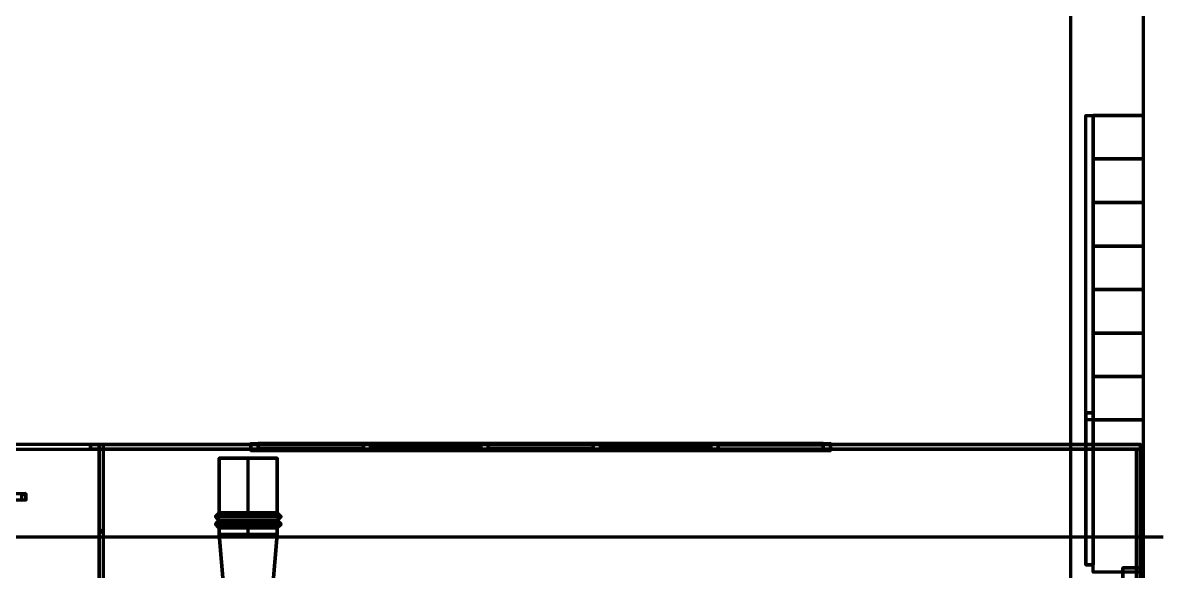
# Model space of a CAD drawing. Extents: x 0 to 1153, y 0 to 816.
# Drawn here: x 867.1 to 918, y 633.1 to 657.6 of the extents above; entities that cross this region are included whole.
import ezdxf

# ---------------------------------------------------------------- set-up
doc = ezdxf.new("R2010")
doc.units = 0
doc.header["$MEASUREMENT"] = 0
for name, color, linetype in [('Arch', 7, 'Continuous'), ('Hatch', 7, 'Continuous'), ('HVAC', 7, 'Continuous')]:
    doc.layers.add(name, color=color, linetype=linetype)

msp = doc.modelspace()

# ---------------------------------------------------------------- linework, layer by layer
at = {"layer": 'Arch', "color": 11, "linetype": 'Continuous', "lineweight": 211}
for p, q in [((870.68, 634.82), (870.49, 635.011)), ((917.988, 634.651), (110.871, 634.651))]:
    msp.add_line(p, q, dxfattribs=at)
for points in [[(913.85, 717.391), (913.85, 361.77)], [(917.109, 633.095), (914.855, 633.095), (914.855, 639.889), (917.109, 639.889), (914.855, 639.889), (914.855, 653.468), (917.109, 653.468), (914.855, 653.468), (914.855, 639.889), (914.527, 639.889), (914.527, 653.468), (914.855, 653.468)], [(914.855, 651.531), (917.109, 651.531), (914.855, 651.531)], [(914.855, 649.584), (917.109, 649.584), (914.855, 649.584)], [(914.855, 647.647), (917.109, 647.647), (914.855, 647.647)], [(914.855, 645.71), (917.109, 645.71), (914.855, 645.71)], [(914.855, 643.763), (917.109, 643.763), (914.855, 643.763)], [(914.855, 641.826), (917.109, 641.826), (914.855, 641.826)], [(914.855, 633.412), (914.855, 640.207), (914.855, 633.412)], [(916.982, 638.588), (870.098, 638.588), (916.982, 638.588)], [(916.792, 584.983), (916.792, 638.588), (916.792, 584.983)], [(916.792, 638.588), (916.982, 638.588), (916.792, 638.588)], [(916.982, 638.789), (916.982, 584.528), (916.982, 638.789)], [(916.982, 584.983), (916.982, 638.588), (916.982, 584.983)], [(917.109, 633.286), (916.189, 633.286), (917.109, 633.286)]]:
    msp.add_lwpolyline(points, dxfattribs=at)
at = {"layer": 'Arch', "color": 1, "linetype": 'Continuous', "lineweight": 211}
msp.add_lwpolyline([(917.109, 363.94), (917.109, 714.269), (113.972, 714.269), (113.972, 363.94)], close=True, dxfattribs=at)
at = {"layer": 'Arch', "color": 11, "linetype": 'Continuous', "lineweight": 211}
for points in [[(914.527, 640.207), (914.855, 640.207), (914.527, 640.207), (914.527, 633.412), (914.855, 633.412), (914.527, 633.412)], [(870.49, 638.588), (870.49, 383.254), (870.68, 383.254), (870.68, 638.789), (870.49, 638.789), (916.982, 638.789), (870.49, 638.789), (870.49, 584.528), (916.982, 584.528), (870.49, 584.528), (870.49, 638.789), (681.905, 638.789), (681.905, 638.588)], [(870.098, 638.789), (916.982, 638.789), (916.982, 638.588), (916.982, 638.789), (870.098, 638.789), (870.098, 638.588)], [(877.263, 638.831), (903.129, 638.831), (877.263, 638.789), (877.263, 638.588), (877.263, 638.831), (877.263, 638.514), (903.129, 638.514), (903.129, 638.789), (903.129, 638.588), (877.263, 638.588), (903.129, 638.588), (903.129, 638.789), (877.263, 638.789), (903.129, 638.831), (903.129, 638.514), (877.263, 638.514)], [(898.123, 638.831), (897.795, 638.831), (897.795, 638.831), (897.795, 638.514), (898.123, 638.514), (898.123, 638.514), (898.123, 638.831), (898.123, 638.831), (898.123, 638.514), (897.795, 638.514), (897.795, 638.831), (898.123, 638.831), (898.123, 638.556), (898.123, 638.778), (902.811, 638.778), (902.811, 638.831), (877.591, 638.831), (877.591, 638.556), (877.591, 638.778), (882.28, 638.778), (882.28, 638.831), (882.28, 638.556), (882.28, 638.778), (882.28, 638.831), (882.28, 638.556), (882.28, 638.778), (877.591, 638.778), (877.591, 638.831), (877.591, 638.556), (877.591, 638.778), (877.591, 638.831), (877.591, 638.556), (877.591, 638.778), (882.28, 638.778), (882.28, 638.831), (882.28, 638.556), (882.28, 638.778), (882.28, 638.831), (882.28, 638.556), (882.28, 638.778), (877.591, 638.778), (877.591, 638.831), (877.591, 638.556), (877.591, 638.778), (877.591, 638.831), (877.591, 638.556), (877.591, 638.778), (882.28, 638.778), (882.28, 638.831), (882.28, 638.556), (882.28, 638.778), (882.28, 638.831), (882.28, 638.556), (882.28, 638.778), (877.591, 638.778), (877.591, 638.831), (877.591, 638.556), (877.591, 638.778), (877.591, 638.831), (877.591, 638.556), (877.591, 638.778), (882.28, 638.778), (882.28, 638.831), (882.28, 638.556), (882.28, 638.778), (882.28, 638.831), (882.28, 638.556), (882.28, 638.778), (877.591, 638.778), (877.591, 638.831), (877.591, 638.556), (877.591, 638.778), (877.591, 638.831), (877.591, 638.556), (877.591, 638.778), (882.28, 638.778), (882.28, 638.831), (882.28, 638.556), (882.28, 638.778), (882.28, 638.831), (882.28, 638.556), (882.28, 638.778), (877.591, 638.778), (877.591, 638.831), (877.591, 638.556), (877.591, 638.778), (877.591, 638.831), (877.591, 638.556), (877.591, 638.778), (882.28, 638.778), (882.28, 638.831), (882.28, 638.556), (882.28, 638.778), (882.28, 638.831), (882.28, 638.556), (882.28, 638.778), (877.591, 638.778), (877.591, 638.831), (877.591, 638.556), (877.591, 638.778), (877.591, 638.831), (877.591, 638.556), (877.591, 638.778), (882.28, 638.778), (882.28, 638.831), (882.28, 638.556), (882.28, 638.778), (882.28, 638.831), (882.28, 638.556), (882.28, 638.778), (877.591, 638.778), (877.591, 638.831), (877.591, 638.556), (877.591, 638.778), (877.591, 638.831), (877.591, 638.556), (877.591, 638.778), (882.28, 638.778), (882.28, 638.831), (882.28, 638.556), (882.28, 638.778), (882.28, 638.831), (882.28, 638.556), (882.28, 638.778), (877.591, 638.778), (877.591, 638.831), (877.591, 638.556), (877.591, 638.778), (877.591, 638.831), (877.591, 638.556), (877.591, 638.778), (882.28, 638.778), (882.28, 638.831), (882.28, 638.556), (882.28, 638.778), (882.28, 638.831), (882.28, 638.556), (882.28, 638.778), (877.591, 638.778), (877.591, 638.831), (877.591, 638.556), (877.591, 638.778), (877.591, 638.831), (877.591, 638.556), (877.591, 638.778), (882.28, 638.778), (882.28, 638.831), (882.28, 638.556), (882.28, 638.778), (882.28, 638.831), (882.28, 638.556), (882.28, 638.778), (877.591, 638.778), (877.591, 638.831), (877.591, 638.556), (877.591, 638.778), (877.591, 638.831), (877.591, 638.556), (877.591, 638.778), (882.28, 638.778), (882.28, 638.831), (882.28, 638.556), (882.28, 638.778), (882.28, 638.831), (882.28, 638.556), (882.28, 638.778), (877.591, 638.778), (877.591, 638.831), (877.591, 638.556), (877.591, 638.778), (877.591, 638.831), (877.591, 638.556), (877.591, 638.778), (882.28, 638.778), (882.28, 638.831), (882.28, 638.556), (882.28, 638.778), (882.28, 638.831), (882.28, 638.556), (882.28, 638.778), (877.591, 638.778), (877.591, 638.831), (877.591, 638.556), (877.591, 638.778), (877.591, 638.831), (877.591, 638.556), (877.591, 638.778), (882.28, 638.778), (882.28, 638.831), (882.28, 638.556), (882.28, 638.778), (882.28, 638.831), (882.28, 638.556), (882.28, 638.778), (877.591, 638.778), (877.591, 638.831), (877.591, 638.556), (877.591, 638.778), (877.591, 638.831), (877.591, 638.556), (877.591, 638.778), (882.28, 638.778), (882.28, 638.831), (882.28, 638.556), (882.28, 638.778), (882.28, 638.831), (882.28, 638.556), (882.28, 638.778), (877.591, 638.778), (877.591, 638.831), (877.591, 638.556), (877.591, 638.778), (877.591, 638.831), (877.591, 638.556), (877.591, 638.778), (882.28, 638.778), (882.28, 638.831), (882.28, 638.556), (882.28, 638.778), (882.28, 638.831), (882.28, 638.556), (882.28, 638.778), (877.591, 638.778), (877.591, 638.831), (877.591, 638.556), (877.591, 638.778), (877.591, 638.831), (877.591, 638.556), (877.591, 638.778), (882.28, 638.778), (882.28, 638.831), (882.28, 638.556), (882.28, 638.778), (882.28, 638.831), (882.28, 638.556), (882.28, 638.778), (877.591, 638.778), (877.591, 638.831), (877.591, 638.556), (877.591, 638.778), (877.591, 638.831), (877.591, 638.556), (877.591, 638.778), (882.28, 638.778), (882.28, 638.831), (882.28, 638.556), (882.28, 638.778), (882.28, 638.831), (882.28, 638.556), (882.28, 638.778), (877.591, 638.778), (877.591, 638.831), (877.591, 638.556), (877.591, 638.778), (877.591, 638.831), (882.28, 638.831), (877.591, 638.831), (882.28, 638.831), (877.591, 638.831), (882.28, 638.831), (877.591, 638.831), (882.28, 638.831), (877.591, 638.831), (882.28, 638.831), (877.591, 638.831), (882.28, 638.831), (877.591, 638.831), (882.28, 638.831), (877.591, 638.831), (882.28, 638.831), (877.591, 638.831), (882.28, 638.831), (877.591, 638.831), (882.28, 638.831), (877.591, 638.831), (882.28, 638.831), (877.591, 638.831), (882.28, 638.831), (877.591, 638.831), (882.28, 638.831), (877.591, 638.831), (882.28, 638.831), (877.591, 638.831), (882.28, 638.831), (877.591, 638.831), (882.28, 638.831), (877.591, 638.831), (882.28, 638.831), (877.591, 638.831), (877.591, 638.556), (882.28, 638.598), (877.591, 638.556), (882.28, 638.598), (877.591, 638.556), (882.28, 638.598), (877.591, 638.556), (882.28, 638.598), (877.591, 638.556), (882.28, 638.598), (877.591, 638.556), (882.28, 638.598), (877.591, 638.556), (882.28, 638.598), (877.591, 638.556), (882.28, 638.598), (877.591, 638.556), (882.28, 638.598), (877.591, 638.556), (882.28, 638.598), (877.591, 638.556), (882.28, 638.598), (877.591, 638.556), (882.28, 638.598), (877.591, 638.556), (882.28, 638.598), (877.591, 638.556), (882.28, 638.598), (877.591, 638.556), (882.28, 638.598), (877.591, 638.556), (882.28, 638.598), (877.591, 638.556), (882.28, 638.598), (877.591, 638.556), (882.28, 638.598), (877.591, 638.556), (882.28, 638.598), (877.591, 638.556), (882.28, 638.598), (877.591, 638.556), (882.28, 638.598), (877.591, 638.556), (882.28, 638.598), (877.591, 638.556), (882.28, 638.598), (877.591, 638.556), (882.28, 638.598), (877.591, 638.556), (882.28, 638.598), (877.591, 638.556), (882.28, 638.598), (877.591, 638.556), (882.28, 638.598), (877.591, 638.556), (882.28, 638.598), (877.591, 638.556), (882.28, 638.598), (877.591, 638.556), (882.28, 638.598), (877.591, 638.556), (882.28, 638.598), (877.591, 638.556), (882.28, 638.598), (877.591, 638.556), (882.28, 638.598), (877.591, 638.598), (882.28, 638.556), (877.591, 638.514), (902.811, 638.556), (902.811, 638.831), (902.811, 638.778), (898.123, 638.778), (898.123, 638.831), (898.123, 638.556), (898.123, 638.778), (898.123, 638.831), (898.123, 638.556), (898.123, 638.778), (902.811, 638.778), (902.811, 638.556), (902.811, 638.831), (902.811, 638.778), (902.811, 638.556), (902.811, 638.831), (902.811, 638.778), (898.123, 638.778), (898.123, 638.831), (898.123, 638.556), (898.123, 638.778), (898.123, 638.831), (898.123, 638.556), (898.123, 638.778), (902.811, 638.778), (902.811, 638.556), (902.811, 638.831), (902.811, 638.778), (902.811, 638.556), (902.811, 638.831), (902.811, 638.778), (898.123, 638.778), (898.123, 638.831), (898.123, 638.556), (898.123, 638.778), (898.123, 638.831), (898.123, 638.556), (898.123, 638.778), (902.811, 638.778), (902.811, 638.556), (902.811, 638.831), (902.811, 638.778), (902.811, 638.556), (902.811, 638.831), (902.811, 638.778), (898.123, 638.778), (898.123, 638.831), (898.123, 638.556), (898.123, 638.778), (898.123, 638.831), (898.123, 638.556), (898.123, 638.778), (902.811, 638.778), (902.811, 638.556), (902.811, 638.831), (902.811, 638.778), (902.811, 638.556), (902.811, 638.831), (902.811, 638.778), (898.123, 638.778), (898.123, 638.831), (898.123, 638.556), (898.123, 638.778), (898.123, 638.831), (898.123, 638.556), (898.123, 638.778), (902.811, 638.778), (902.811, 638.556), (902.811, 638.831), (902.811, 638.778), (902.811, 638.556), (902.811, 638.831), (902.811, 638.778), (898.123, 638.778), (898.123, 638.831), (898.123, 638.556), (898.123, 638.778), (898.123, 638.831), (898.123, 638.556), (898.123, 638.778), (902.811, 638.778), (902.811, 638.556), (902.811, 638.831), (902.811, 638.778), (902.811, 638.556), (902.811, 638.831), (902.811, 638.778), (898.123, 638.778), (898.123, 638.831), (898.123, 638.556), (898.123, 638.778), (898.123, 638.831), (898.123, 638.556), (898.123, 638.778), (902.811, 638.778), (902.811, 638.556), (902.811, 638.831), (902.811, 638.778), (902.811, 638.556), (902.811, 638.831), (902.811, 638.778), (898.123, 638.778), (898.123, 638.831), (898.123, 638.556), (898.123, 638.778), (898.123, 638.831), (898.123, 638.556), (898.123, 638.778), (902.811, 638.778), (902.811, 638.556), (902.811, 638.831), (902.811, 638.778), (902.811, 638.556), (902.811, 638.831), (902.811, 638.778), (898.123, 638.778), (898.123, 638.831), (898.123, 638.556), (898.123, 638.778), (898.123, 638.831), (898.123, 638.556), (898.123, 638.778), (902.811, 638.778), (902.811, 638.556), (902.811, 638.831), (902.811, 638.778), (902.811, 638.556), (902.811, 638.831), (902.811, 638.778), (898.123, 638.778), (898.123, 638.831), (898.123, 638.556), (898.123, 638.778), (898.123, 638.831), (898.123, 638.556), (898.123, 638.778), (902.811, 638.778), (902.811, 638.556), (902.811, 638.831), (902.811, 638.778), (902.811, 638.556), (902.811, 638.831), (902.811, 638.778), (898.123, 638.778), (898.123, 638.831), (898.123, 638.556), (898.123, 638.778), (898.123, 638.831), (898.123, 638.556), (898.123, 638.778), (902.811, 638.778), (902.811, 638.556), (902.811, 638.831), (902.811, 638.778), (902.811, 638.556), (902.811, 638.831), (902.811, 638.778), (898.123, 638.778), (898.123, 638.831), (898.123, 638.556), (898.123, 638.778), (898.123, 638.831), (898.123, 638.556), (898.123, 638.778), (902.811, 638.778), (902.811, 638.556), (902.811, 638.831), (902.811, 638.778), (902.811, 638.556), (902.811, 638.831), (902.811, 638.778), (898.123, 638.778), (898.123, 638.831), (898.123, 638.556), (898.123, 638.778), (898.123, 638.831), (898.123, 638.556), (898.123, 638.778), (902.811, 638.778), (902.811, 638.556), (902.811, 638.831), (902.811, 638.778), (902.811, 638.556), (902.811, 638.831), (902.811, 638.778), (898.123, 638.778), (898.123, 638.831), (898.123, 638.556), (898.123, 638.778), (898.123, 638.831), (898.123, 638.556), (898.123, 638.778), (902.811, 638.778), (902.811, 638.556), (902.811, 638.831), (902.811, 638.778), (902.811, 638.556), (902.811, 638.831), (902.811, 638.778), (898.123, 638.778), (898.123, 638.831), (898.123, 638.556), (898.123, 638.778), (898.123, 638.831), (898.123, 638.556), (898.123, 638.778), (902.811, 638.778), (902.811, 638.556), (902.811, 638.831), (902.811, 638.778), (902.811, 638.556), (902.811, 638.831), (902.811, 638.778), (898.123, 638.778), (898.123, 638.831), (898.123, 638.556), (898.123, 638.778), (898.123, 638.831), (898.123, 638.556), (898.123, 638.778), (902.811, 638.778), (902.811, 638.556), (902.811, 638.831), (902.811, 638.778), (902.811, 638.556), (902.811, 638.831), (902.811, 638.778), (902.811, 638.556), (902.811, 638.831), (902.811, 638.556), (902.811, 638.778), (898.123, 638.778), (898.123, 638.831), (898.123, 638.556), (902.811, 638.598), (898.123, 638.556), (902.811, 638.598), (898.123, 638.556), (902.811, 638.598), (898.123, 638.556), (902.811, 638.598), (898.123, 638.556), (902.811, 638.598), (898.123, 638.556), (902.811, 638.598), (898.123, 638.556), (902.811, 638.598), (898.123, 638.556), (902.811, 638.598), (898.123, 638.556), (902.811, 638.598), (898.123, 638.556), (902.811, 638.598), (898.123, 638.556), (902.811, 638.598), (898.123, 638.556), (902.811, 638.598), (898.123, 638.556), (902.811, 638.598), (898.123, 638.556), (902.811, 638.598), (898.123, 638.556), (902.811, 638.598), (898.123, 638.556), (902.811, 638.598), (898.123, 638.556), (902.811, 638.598), (898.123, 638.556), (902.811, 638.598), (898.123, 638.556), (902.811, 638.598), (898.123, 638.556), (902.811, 638.598), (898.123, 638.556), (902.811, 638.598), (898.123, 638.556), (902.811, 638.598), (898.123, 638.556), (902.811, 638.598), (898.123, 638.556), (902.811, 638.598), (898.123, 638.556), (902.811, 638.598), (898.123, 638.556), (902.811, 638.598), (898.123, 638.556), (902.811, 638.598), (898.123, 638.556), (902.811, 638.598), (898.123, 638.556), (902.811, 638.598), (898.123, 638.556), (902.811, 638.598), (898.123, 638.556), (902.811, 638.598), (898.123, 638.556), (902.811, 638.598), (898.123, 638.556), (902.811, 638.598), (898.123, 638.556), (902.811, 638.598), (898.123, 638.556), (898.123, 638.778), (898.123, 638.831), (902.811, 638.831), (898.123, 638.831), (902.811, 638.831), (898.123, 638.831), (902.811, 638.831), (898.123, 638.831), (902.811, 638.831), (898.123, 638.831), (902.811, 638.831), (898.123, 638.831), (902.811, 638.831), (898.123, 638.831), (902.811, 638.831), (898.123, 638.831), (902.811, 638.831), (898.123, 638.831), (902.811, 638.831), (898.123, 638.831), (902.811, 638.831), (898.123, 638.831), (902.811, 638.831), (898.123, 638.831), (902.811, 638.831), (898.123, 638.831), (902.811, 638.831), (898.123, 638.831), (902.811, 638.831), (898.123, 638.831), (902.811, 638.831), (898.123, 638.831), (902.811, 638.831), (898.123, 638.831), (902.811, 638.831)], [(877.591, 638.831), (877.591, 638.514), (902.811, 638.514), (902.811, 638.831)], [(887.857, 638.831), (887.529, 638.831), (887.529, 638.831), (887.529, 638.514), (887.857, 638.514), (887.857, 638.514), (887.857, 638.831), (887.857, 638.831), (887.857, 638.514), (887.529, 638.514), (887.529, 638.799), (882.597, 638.799), (882.597, 638.545), (882.597, 638.799), (887.529, 638.799), (887.529, 638.545), (882.597, 638.514), (882.597, 638.831), (882.597, 638.831), (882.28, 638.831), (882.28, 638.831), (882.28, 638.514), (882.597, 638.514), (882.597, 638.831), (882.28, 638.831), (882.28, 638.514), (882.597, 638.545), (887.529, 638.545), (887.529, 638.831), (887.857, 638.831), (887.857, 638.556), (887.857, 638.778), (892.545, 638.778), (892.545, 638.831), (892.545, 638.556), (892.545, 638.778), (892.545, 638.831), (892.545, 638.556), (887.857, 638.556), (887.857, 638.778), (887.857, 638.831), (887.857, 638.556), (892.545, 638.556), (892.545, 638.778), (887.857, 638.778), (887.857, 638.831), (887.857, 638.556), (887.857, 638.778), (892.545, 638.778), (892.545, 638.831), (892.545, 638.556), (892.545, 638.778), (892.545, 638.831), (892.545, 638.556), (887.857, 638.556), (887.857, 638.778), (887.857, 638.831), (887.857, 638.556), (892.545, 638.556), (892.545, 638.778), (887.857, 638.778), (887.857, 638.831), (887.857, 638.556), (887.857, 638.778), (892.545, 638.778), (892.545, 638.831), (892.545, 638.556), (892.545, 638.778), (892.545, 638.831), (892.545, 638.556), (887.857, 638.556), (887.857, 638.778), (887.857, 638.831), (887.857, 638.556), (892.545, 638.556), (892.545, 638.778), (887.857, 638.778), (887.857, 638.831), (887.857, 638.556), (887.857, 638.778), (892.545, 638.778), (892.545, 638.831), (892.545, 638.556), (892.545, 638.778), (892.545, 638.831), (892.545, 638.556), (887.857, 638.556), (887.857, 638.778), (887.857, 638.831), (887.857, 638.556), (892.545, 638.556), (892.545, 638.778), (887.857, 638.778), (887.857, 638.831), (887.857, 638.556), (887.857, 638.778), (892.545, 638.778), (892.545, 638.831), (892.545, 638.556), (892.545, 638.778), (892.545, 638.831), (892.545, 638.556), (887.857, 638.556), (887.857, 638.778), (887.857, 638.831), (887.857, 638.556), (892.545, 638.556), (892.545, 638.778), (887.857, 638.778), (887.857, 638.831), (887.857, 638.556), (887.857, 638.778), (892.545, 638.778), (892.545, 638.831), (892.545, 638.556), (892.545, 638.778), (892.545, 638.831), (892.545, 638.556), (887.857, 638.556), (887.857, 638.778), (887.857, 638.831), (887.857, 638.556), (892.545, 638.556), (892.545, 638.778), (887.857, 638.778), (887.857, 638.831), (887.857, 638.556), (887.857, 638.778), (892.545, 638.778), (892.545, 638.831), (892.545, 638.556), (892.545, 638.778), (892.545, 638.831), (892.545, 638.556), (887.857, 638.556), (887.857, 638.778), (887.857, 638.831), (887.857, 638.556), (892.545, 638.556), (892.545, 638.778), (887.857, 638.778), (887.857, 638.831), (887.857, 638.556), (887.857, 638.778), (892.545, 638.778), (892.545, 638.831), (892.545, 638.556), (892.545, 638.778), (892.545, 638.831), (892.545, 638.556), (887.857, 638.556), (887.857, 638.778), (887.857, 638.831), (887.857, 638.556), (892.545, 638.556), (892.545, 638.778), (887.857, 638.778), (887.857, 638.831), (887.857, 638.556), (887.857, 638.778), (892.545, 638.778), (892.545, 638.831), (892.545, 638.556), (892.545, 638.778), (892.545, 638.831), (892.545, 638.556), (887.857, 638.556), (887.857, 638.778), (887.857, 638.831), (887.857, 638.556), (892.545, 638.556), (892.545, 638.778), (887.857, 638.778), (887.857, 638.831), (887.857, 638.556), (887.857, 638.778), (892.545, 638.778), (892.545, 638.831), (892.545, 638.556), (892.545, 638.778), (892.545, 638.831), (892.545, 638.556), (887.857, 638.556), (887.857, 638.778), (887.857, 638.831), (887.857, 638.556), (892.545, 638.556), (892.545, 638.778), (887.857, 638.778), (887.857, 638.831), (887.857, 638.556), (887.857, 638.778), (892.545, 638.778), (892.545, 638.831), (892.545, 638.556), (892.545, 638.778), (892.545, 638.831), (892.545, 638.556), (887.857, 638.556), (887.857, 638.778), (887.857, 638.831), (887.857, 638.556), (892.545, 638.556), (892.545, 638.778), (887.857, 638.778), (887.857, 638.831), (887.857, 638.556), (887.857, 638.778), (892.545, 638.778), (892.545, 638.831), (892.545, 638.556), (892.545, 638.778), (892.545, 638.831), (892.545, 638.556), (887.857, 638.556), (887.857, 638.778), (887.857, 638.831), (887.857, 638.556), (892.545, 638.556), (892.545, 638.778), (887.857, 638.778), (887.857, 638.831), (887.857, 638.556), (887.857, 638.778), (892.545, 638.778), (892.545, 638.831), (892.545, 638.556), (892.545, 638.778), (892.545, 638.831), (892.545, 638.556), (887.857, 638.556), (887.857, 638.778), (887.857, 638.831), (887.857, 638.556), (892.545, 638.556), (892.545, 638.778), (887.857, 638.778), (887.857, 638.831), (887.857, 638.556), (887.857, 638.778), (892.545, 638.778), (892.545, 638.831), (892.545, 638.556), (892.545, 638.778), (892.545, 638.831), (892.545, 638.556), (887.857, 638.556), (887.857, 638.778), (887.857, 638.831), (887.857, 638.556), (892.545, 638.556), (892.545, 638.778), (887.857, 638.778), (887.857, 638.831), (887.857, 638.556), (887.857, 638.778), (892.545, 638.778), (892.545, 638.831), (892.545, 638.556), (892.545, 638.778), (892.545, 638.831), (892.545, 638.556), (887.857, 638.556), (887.857, 638.778), (887.857, 638.831), (887.857, 638.556), (892.545, 638.556), (892.545, 638.778), (887.857, 638.778), (887.857, 638.831), (887.857, 638.556), (887.857, 638.778), (892.545, 638.778), (892.545, 638.831), (892.545, 638.556), (892.545, 638.778), (892.545, 638.831), (892.545, 638.556), (887.857, 638.556), (887.857, 638.778), (887.857, 638.831), (887.857, 638.556), (892.545, 638.556), (892.545, 638.778), (887.857, 638.778), (887.857, 638.831), (887.857, 638.556), (887.857, 638.778), (892.545, 638.778), (892.545, 638.831), (892.545, 638.556), (892.545, 638.778), (892.545, 638.831), (892.545, 638.556), (887.857, 638.556), (887.857, 638.778), (887.857, 638.831), (887.857, 638.556), (892.545, 638.598), (887.857, 638.598), (892.545, 638.598), (887.857, 638.598), (892.545, 638.598), (887.857, 638.598), (892.545, 638.598), (887.857, 638.598), (892.545, 638.598), (887.857, 638.598), (892.545, 638.598), (887.857, 638.598), (892.545, 638.598), (887.857, 638.598), (892.545, 638.598), (887.857, 638.598), (892.545, 638.598), (887.857, 638.598), (892.545, 638.598), (887.857, 638.598), (892.545, 638.598), (887.857, 638.598), (892.545, 638.598), (887.857, 638.598), (892.545, 638.598), (887.857, 638.598), (892.545, 638.598), (887.857, 638.598), (892.545, 638.598), (887.857, 638.598), (892.545, 638.598), (887.857, 638.598), (892.545, 638.598), (887.857, 638.598), (892.545, 638.556), (892.545, 638.778), (887.857, 638.778), (887.857, 638.831), (892.545, 638.831), (887.857, 638.831), (892.545, 638.831), (887.857, 638.831), (892.545, 638.831), (887.857, 638.831), (892.545, 638.831), (887.857, 638.831), (892.545, 638.831), (887.857, 638.831), (892.545, 638.831), (887.857, 638.831), (892.545, 638.831), (887.857, 638.831), (892.545, 638.831), (887.857, 638.831), (892.545, 638.831), (887.857, 638.831), (892.545, 638.831), (887.857, 638.831), (892.545, 638.831), (887.857, 638.831), (892.545, 638.831), (887.857, 638.831), (892.545, 638.831), (887.857, 638.831), (892.545, 638.831), (887.857, 638.831), (892.545, 638.831), (887.857, 638.831), (892.545, 638.831), (887.857, 638.831), (892.545, 638.831)], [(887.37, 638.715), (882.756, 638.715), (882.756, 638.63), (887.37, 638.63), (887.37, 638.715), (882.756, 638.715), (882.756, 638.63), (887.37, 638.63), (887.37, 638.63), (887.37, 638.715), (887.37, 638.715), (887.37, 638.63), (882.756, 638.63), (882.756, 638.715), (887.37, 638.715), (887.37, 638.63), (882.756, 638.63), (882.756, 638.715)], [(887.275, 638.799), (882.862, 638.799), (882.862, 638.715), (887.275, 638.715), (887.275, 638.799), (887.275, 638.715), (882.862, 638.715), (882.862, 638.799)], [(882.862, 638.545), (887.275, 638.545), (882.862, 638.545), (882.862, 638.63), (887.275, 638.63), (887.275, 638.545), (887.275, 638.63), (882.862, 638.63)], [(892.863, 638.545), (897.795, 638.545), (897.795, 638.799), (897.795, 638.545), (892.863, 638.545), (892.863, 638.799), (897.795, 638.799), (892.863, 638.831), (892.545, 638.831), (892.545, 638.831), (892.545, 638.514), (892.863, 638.514), (892.863, 638.831), (892.863, 638.831), (892.863, 638.514), (892.545, 638.514), (892.545, 638.831), (892.863, 638.799)], [(897.636, 638.715), (893.022, 638.715), (897.636, 638.715), (897.636, 638.63), (893.022, 638.63), (893.022, 638.715), (893.022, 638.63), (897.636, 638.63), (897.636, 638.715), (897.636, 638.715), (893.022, 638.715), (897.636, 638.715), (897.636, 638.63), (893.022, 638.63), (893.022, 638.63), (893.022, 638.715), (893.022, 638.63), (897.636, 638.63)], [(897.541, 638.799), (893.127, 638.799), (897.541, 638.799), (897.541, 638.715), (893.127, 638.715), (893.127, 638.799), (893.127, 638.715), (897.541, 638.715)], [(897.541, 638.63), (893.127, 638.63), (897.541, 638.63), (897.541, 638.545), (893.127, 638.545), (893.127, 638.63), (893.127, 638.545), (897.541, 638.545)], [(916.189, 619.707), (917.109, 619.707), (916.189, 619.707), (916.189, 633.286)]]:
    msp.add_lwpolyline(points, close=True, dxfattribs=at)
for p in [(882.28, 638.831), (882.28, 638.514), (882.597, 638.831), (882.756, 638.715), (887.37, 638.715), (887.37, 638.63), (887.529, 638.831), (887.857, 638.831), (887.857, 638.514), (892.545, 638.831), (892.545, 638.514), (892.863, 638.831), (893.022, 638.715), (893.022, 638.63), (897.636, 638.715), (897.795, 638.831), (898.123, 638.831), (898.123, 638.514)]:
    msp.add_point(p, dxfattribs=at)
at = {"layer": 'Hatch', "color": 3, "linetype": 'Continuous', "lineweight": 211}
msp.add_lwpolyline([(867.018, 636.302), (867.22, 636.323), (867.22, 636.577), (860.594, 636.598), (867.198, 636.598), (867.018, 636.577), (867.018, 636.302), (867.22, 636.323), (860.594, 636.281), (867.22, 636.323), (867.198, 636.545), (867.018, 636.577), (867.008, 636.556)], dxfattribs=at)
at = {"layer": 'HVAC', "color": 6, "linetype": 'Continuous', "lineweight": 211}
for p, q in [((877.136, 635.741), (877.136, 638.175)), ((875.845, 635.402), (875.845, 635.413)), ((877.136, 634.778), (877.136, 635.063))]:
    msp.add_line(p, q, dxfattribs=at)
for points in [[(876.173, 630.894), (875.845, 634.778), (878.427, 634.778), (875.845, 634.778), (875.845, 635.063), (878.427, 635.063), (875.834, 635.063), (878.427, 635.074), (875.845, 635.074), (875.845, 635.063), (878.427, 635.063), (875.834, 635.063), (875.676, 635.233), (875.834, 635.413), (878.438, 635.402), (875.834, 635.402), (878.427, 635.413), (878.427, 635.402), (875.834, 635.402), (875.676, 635.233), (878.597, 635.233), (875.686, 635.233), (875.834, 635.074), (878.438, 635.063), (878.607, 635.233), (878.438, 635.413), (878.597, 635.571), (878.438, 635.741), (878.597, 635.571), (875.676, 635.571), (878.607, 635.571), (878.427, 635.402), (878.427, 635.413), (875.834, 635.402), (878.438, 635.402), (878.597, 635.233), (878.438, 635.074), (875.834, 635.063), (878.427, 635.063), (878.427, 635.074), (878.438, 635.063), (878.607, 635.233), (875.686, 635.233), (878.607, 635.233), (878.438, 635.402), (878.597, 635.571), (878.427, 635.73), (878.438, 635.73), (875.834, 635.73), (875.686, 635.571), (875.834, 635.402), (878.438, 635.402), (878.597, 635.233), (878.427, 635.074), (875.834, 635.063), (875.676, 635.233), (875.834, 635.402), (875.676, 635.571), (875.845, 635.741), (878.427, 635.741), (878.427, 638.175), (878.427, 635.741), (875.845, 635.741), (875.845, 635.741), (875.845, 638.175), (878.427, 638.175), (875.845, 638.175), (875.845, 635.741), (878.427, 635.741), (878.438, 635.741), (878.597, 635.571), (878.427, 635.402), (875.845, 635.413), (875.686, 635.233), (875.845, 635.074), (875.845, 634.778), (876.173, 630.894)], [(878.099, 630.894), (878.427, 634.778), (878.099, 630.894)]]:
    msp.add_lwpolyline(points, dxfattribs=at)
for points in [[(875.686, 635.571), (875.834, 635.73), (878.427, 635.741), (875.845, 635.741), (875.845, 635.73), (878.427, 635.73), (875.834, 635.741), (878.438, 635.741), (875.834, 635.741), (875.686, 635.571), (875.845, 635.413), (878.438, 635.413), (875.834, 635.402), (875.686, 635.571), (878.607, 635.571)], [(878.427, 634.778), (878.427, 635.063), (878.427, 634.778), (875.845, 634.778)]]:
    msp.add_lwpolyline(points, close=True, dxfattribs=at)

doc.saveas('drawing.dxf')
